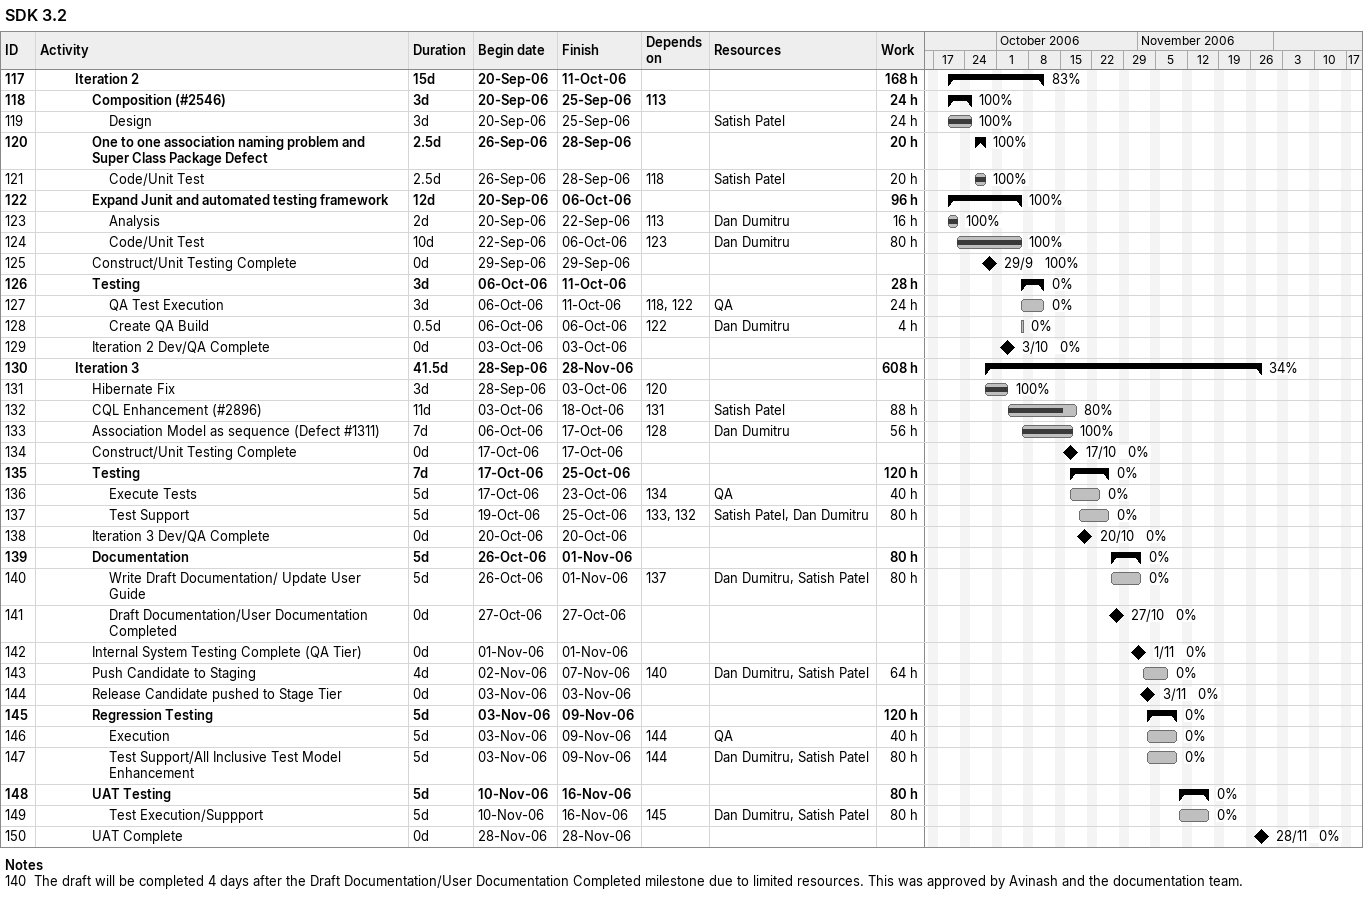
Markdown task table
SDK 3.2

| ID | Level | Task | Duration | Start | Finish | Predecessors | Resources | % complete | Work (h) |
|---|---|---|---|---|---|---|---|---|---|
| 117 | 3 | **Iteration 2** | 15d | 2006-09-20 | 2006-10-11 |  |  | 83 | 168 |
| 118 | 4 | **Composition (#2546)** | 3d | 2006-09-20 | 2006-09-25 | 113 |  | 100 | 24 |
| 119 | 5 | Design | 3d | 2006-09-20 | 2006-09-25 |  | Satish Patel | 100 | 24 |
| 120 | 4 | **One to one association naming problem and Super Class Package Defect** | 2.5d | 2006-09-26 | 2006-09-28 |  |  | 100 | 20 |
| 121 | 5 | Code/Unit Test | 2.5d | 2006-09-26 | 2006-09-28 | 118 | Satish Patel | 100 | 20 |
| 122 | 4 | **Expand Junit and automated testing framework** | 12d | 2006-09-20 | 2006-10-06 |  |  | 100 | 96 |
| 123 | 5 | Analysis | 2d | 2006-09-20 | 2006-09-22 | 113 | Dan Dumitru | 100 | 16 |
| 124 | 5 | Code/Unit Test | 10d | 2006-09-22 | 2006-10-06 | 123 | Dan Dumitru | 100 | 80 |
| 125 | 4 | Construct/Unit Testing Complete | 0d | 2006-09-29 | 2006-09-29 |  |  | 100 |  |
| 126 | 4 | **Testing** | 3d | 2006-10-06 | 2006-10-11 |  |  | 0 | 28 |
| 127 | 5 | QA Test Execution | 3d | 2006-10-06 | 2006-10-11 | 118, 122 | QA | 0 | 24 |
| 128 | 5 | Create QA Build | 0.5d | 2006-10-06 | 2006-10-06 | 122 | Dan Dumitru | 0 | 4 |
| 129 | 4 | Iteration 2 Dev/QA Complete | 0d | 2006-10-03 | 2006-10-03 |  |  | 0 |  |
| 130 | 3 | **Iteration 3** | 41.5d | 2006-09-28 | 2006-11-28 |  |  | 34 | 608 |
| 131 | 4 | Hibernate Fix | 3d | 2006-09-28 | 2006-10-03 | 120 |  | 100 |  |
| 132 | 4 | CQL Enhancement (#2896) | 11d | 2006-10-03 | 2006-10-18 | 131 | Satish Patel | 80 | 88 |
| 133 | 4 | Association Model as sequence (Defect #1311) | 7d | 2006-10-06 | 2006-10-17 | 128 | Dan Dumitru | 100 | 56 |
| 134 | 4 | Construct/Unit Testing Complete | 0d | 2006-10-17 | 2006-10-17 |  |  | 0 |  |
| 135 | 4 | **Testing** | 7d | 2006-10-17 | 2006-10-25 |  |  | 0 | 120 |
| 136 | 5 | Execute Tests | 5d | 2006-10-17 | 2006-10-23 | 134 | QA | 0 | 40 |
| 137 | 5 | Test Support | 5d | 2006-10-19 | 2006-10-25 | 133, 132 | Satish Patel, Dan Dumitru | 0 | 80 |
| 138 | 4 | Iteration 3 Dev/QA Complete | 0d | 2006-10-20 | 2006-10-20 |  |  | 0 |  |
| 139 | 4 | **Documentation** | 5d | 2006-10-26 | 2006-11-01 |  |  | 0 | 80 |
| 140 | 5 | Write Draft Documentation/ Update User Guide | 5d | 2006-10-26 | 2006-11-01 | 137 | Dan Dumitru, Satish Patel | 0 | 80 |
| 141 | 5 | Draft Documentation/User Documentation Completed | 0d | 2006-10-27 | 2006-10-27 |  |  | 0 |  |
| 142 | 4 | Internal System Testing Complete (QA Tier) | 0d | 2006-11-01 | 2006-11-01 |  |  | 0 |  |
| 143 | 4 | Push Candidate to Staging | 4d | 2006-11-02 | 2006-11-07 | 140 | Dan Dumitru, Satish Patel | 0 | 64 |
| 144 | 4 | Release Candidate pushed to Stage Tier | 0d | 2006-11-03 | 2006-11-03 |  |  | 0 |  |
| 145 | 4 | **Regression Testing** | 5d | 2006-11-03 | 2006-11-09 |  |  | 0 | 120 |
| 146 | 5 | Execution | 5d | 2006-11-03 | 2006-11-09 | 144 | QA | 0 | 40 |
| 147 | 5 | Test Support/All Inclusive Test Model Enhancement | 5d | 2006-11-03 | 2006-11-09 | 144 | Dan Dumitru, Satish Patel | 0 | 80 |
| 148 | 4 | **UAT Testing** | 5d | 2006-11-10 | 2006-11-16 |  |  | 0 | 80 |
| 149 | 5 | Test Execution/Suppport | 5d | 2006-11-10 | 2006-11-16 | 145 | Dan Dumitru, Satish Patel | 0 | 80 |
| 150 | 4 | UAT Complete | 0d | 2006-11-28 | 2006-11-28 |  |  | 0 |  |

Notes
- 140: The draft will be completed 4 days after the Draft Documentation/User Documentation Completed milestone due to limited resources. This was approved by Avinash and the documentation team.
